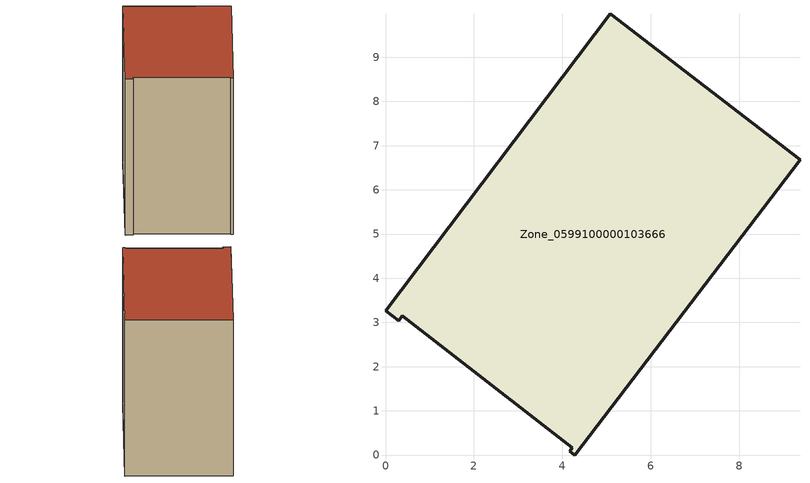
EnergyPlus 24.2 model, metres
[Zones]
Zone_0599100000103666
 floor ground (C_G): 0.38,3.15 0.3,3.04 0,3.27 5.08,9.98 9.38,6.68 4.28,0 4.17,0.08 4.22,0.17 z3.79
 wall outside (C_F): 0.38,3.15 4.22,0.17 4.17,0.08 4.28,0 9.38,6.68 5.08,9.98 0,3.27 0.3,3.04 0.38,3.15 z3.79:12.39
 roof outside (C_R): 0.3,3.04 0.38,3.15 4.22,0.17 4.17,0.08 4.28,0 9.38,6.68 5.08,9.98 0,3.27 z12.39
[BUILDING]
Pand.0599100000103666: North Axis=0; Terrain=City; Loads Convergence Tolerance Value=0.04; Temperature Convergence Tolerance Value=0.4; Solar Distribution=FullExterior; Maximum Number of Warmup Days=25; Minimum Number of Warmup Days=1
[Site:Location]
Rotterdam.The.Hague.AP_ZH_NLD Design_Conditions: Latitude=51.96; Longitude=4.45; Time Zone=1; Elevation=-4.5
[SITE:GROUNDTEMPERATURE:BUILDINGSURFACE]
18, 18, 18, 18, 18, 18, 18, 18, 18, 18, 18, 18
[MATERIAL] Thermal Absorptance=0.9; Solar Absorptance=0.7; Visible Absorptance=0.7
Name | Roughness | Thickness | Conductivity | Density | Specific Heat
G.TI.1975-1991 | MediumSmooth | 0.15 | 0.288461 | 540 | 1210
F.TI.1975-1991 | Rough | 0.3 | 0.230769 | 1920 | 840
R.TI.1975-1991 | MediumRough | 0.2 | 0.153846 | 1500 | 1000
[CONSTRUCTION]
C_G: G.TI.1975-1991
C_F: F.TI.1975-1991
C_R: R.TI.1975-1991
[ZONE]
Zone_0599100000103666: Type=1; Multiplier=1; Ceiling Height=Autocalculate; Volume=Autocalculate; Floor Area=autocalculate; Part of Total Floor Area=Yes
[ZONEINFILTRATION:DESIGNFLOWRATE]
Infil_Zone_0599100000103666: Zone or ZoneList or Space or SpaceList=Zone_0599100000103666; Schedule=AlwaysOn; Design Flow Rate Calculation Method=Flow/Area; Flow Rate per Floor Area=0.003; Constant Term Coefficient=1; Temperature Term Coefficient=0; Velocity Term Coefficient=0; Velocity Squared Term Coefficient=0
[HVACTEMPLATE:ZONE:IDEALLOADSAIRSYSTEM]
Zone_0599100000103666: Maximum Heating Supply Air Temperature=50; Minimum Cooling Supply Air Temperature=13; Maximum Heating Supply Air Humidity Ratio=0.0156; Minimum Cooling Supply Air Humidity Ratio=0.0077; Heating Limit=NoLimit; Cooling Limit=NoLimit; Dehumidification Control Type=ConstantSensibleHeatRatio; Cooling Sensible Heat Ratio=0.7; Dehumidification Setpoint=60; Humidification Control Type=None; Humidification Setpoint=30; Outdoor Air Method=None; Outdoor Air Flow Rate per Person=0.00944; Outdoor Air Flow Rate per Zone Floor Area=0; Outdoor Air Flow Rate per Zone=0; Demand Controlled Ventilation Type=None; Outdoor Air Economizer Type=NoEconomizer; Heat Recovery Type=None; Sensible Heat Recovery Effectiveness=0.7; Latent Heat Recovery Effectiveness=0.65
[ZONECONTROL:THERMOSTAT]
ThermostatControl_Zone_0599100000103666: Zone or ZoneList=Zone_0599100000103666; Control Type Schedule=DualSetpointControlType; Control 1=Thermostat_Zone_0599100000103666; Temperature Difference Between Cutout And Setpoint=0
[THERMOSTATSETPOINT:DUALSETPOINT]
Thermostat_Zone_0599100000103666: Heating Setpoint Temperature Schedule=HeatingSetpoint_Zone_0599100000103666; Cooling Setpoint Temperature Schedule=CoolingSetpoint_Zone_0599100000103666
[SCHEDULE:COMPACT]
HeatingSetpoint_Zone_0599100000103666: Through: 12/31, For: AllDays, Until: 24:00, 21
CoolingSetpoint_Zone_0599100000103666: Through: 12/31, For: AllDays, Until: 24:00, 24
DualSetpointControlType: Through: 12/31, For: AllDays, Until: 24:00, 4
AlwaysOn: Through: 12/31, For: AllDays, Until: 24:00, 1
